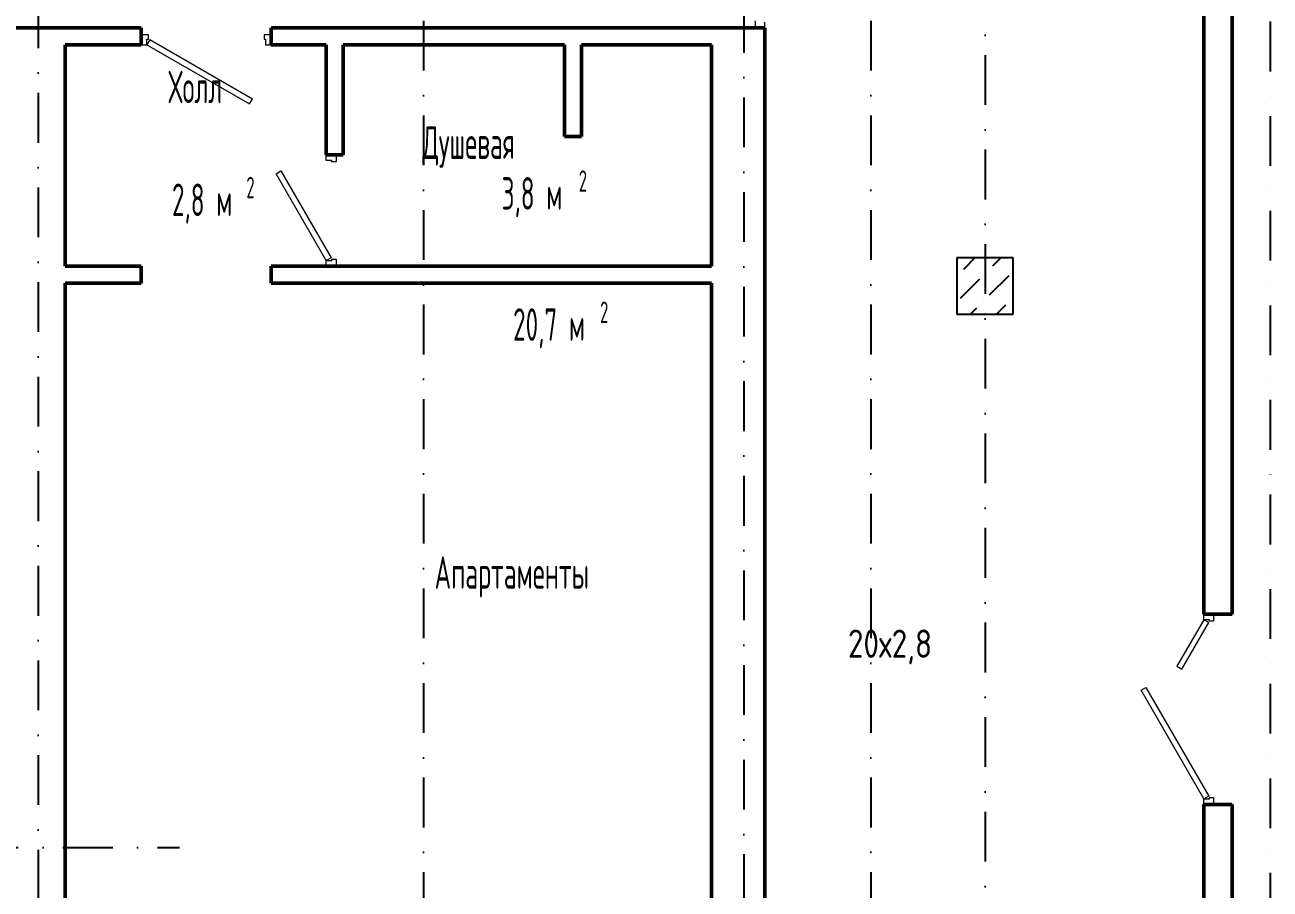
# Model space of a CAD drawing. Extents: x -1560602 to 321118, y -2308202 to -430103.
# Drawn here: x -1503059 to -1494234, y -2198940 to -2192816 of the extents above; entities that cross this region are included whole.
import ezdxf

# ---------------------------------------------------------------- set-up
doc = ezdxf.new("R2010")
doc.units = 0
doc.header["$MEASUREMENT"] = 0
doc.linetypes.add('Dot & Dashed', pattern=[670.277762, 352.777767, -176.388884, 0, -141.111112])
doc.linetypes.add('Штрихпунктирная', pattern=[0.670278, 0.352778, -0.176389, 0, -0.141111])
doc.layers.get('0').update_dxf_attribs({"color": 255, "linetype": 'CONTINUOUS'})
doc.layers.add('Двери', color=4, linetype='CONTINUOUS', lineweight=15)
doc.layers.add('стены', color=5, linetype='CONTINUOUS', lineweight=50)
for name, color, linetype in [('Колонна', 7, 'CONTINUOUS'), ('колонна нижнего ряда', 1, 'CONTINUOUS'), ('Оси', 253, 'Dot & Dashed'), ('Текст', 7, 'CONTINUOUS')]:
    doc.layers.add(name, color=color, linetype=linetype)
doc.styles.get("Standard").update_dxf_attribs({"font": 'spds.shx', "width": 0.7, "height": 250})

msp = doc.modelspace()

# ---------------------------------------------------------------- linework, layer by layer
at = {"layer": 'Двери', "color": 0, "linetype": 'Continuous'}
for p, q in [((-1497883.7, -2192785.9), (-1497883.7, -2192835.9)), ((-1497813.7, -2192835.9), (-1497813.7, -2192795.9)), ((-1502183.7, -2192885.9), (-1502233.7, -2192885.9)), ((-1502193.7, -2192955.9), (-1502193.7, -2192915.9)), ((-1502193.7, -2192915.9), (-1502183.7, -2192915.9)), ((-1502173.7, -2192921.2), (-1502193.7, -2192955.9)), ((-1502183.7, -2192915.9), (-1502183.7, -2192885.9)), ((-1501446.3, -2193341.2), (-1502173.7, -2192921.2)), ((-1501313.7, -2192885.9), (-1501363.7, -2192885.9)), ((-1501363.7, -2192885.9), (-1501363.7, -2192915.9)), ((-1501363.7, -2192915.9), (-1501353.7, -2192915.9)), ((-1501353.7, -2192915.9), (-1501353.7, -2192955.9)), ((-1502233.7, -2192955.9), (-1502193.7, -2192955.9)), ((-1502193.7, -2192955.9), (-1501466.3, -2193375.9)), ((-1501353.7, -2192955.9), (-1501313.7, -2192955.9)), ((-1501466.3, -2193375.9), (-1501446.3, -2193341.2)), ((-1500923.7, -2193775.9), (-1500923.7, -2193735.9)), ((-1500883.7, -2193775.9), (-1500923.7, -2193775.9)), ((-1500883.7, -2193785.9), (-1500883.7, -2193775.9)), ((-1500853.7, -2193785.9), (-1500883.7, -2193785.9)), ((-1500853.7, -2193735.9), (-1500853.7, -2193785.9)), ((-1501278.7, -2193871), (-1501244.1, -2193851)), ((-1500923.7, -2194485.9), (-1501278.7, -2193871)), ((-1501244.1, -2193851), (-1500889.1, -2194465.9)), ((-1500889.1, -2194465.9), (-1500923.7, -2194485.9)), ((-1500923.7, -2194525.9), (-1500923.7, -2194485.9)), ((-1500923.7, -2194485.9), (-1500883.7, -2194485.9)), ((-1500883.7, -2194485.9), (-1500883.7, -2194475.9)), ((-1500883.7, -2194475.9), (-1500853.7, -2194475.9)), ((-1500853.7, -2194475.9), (-1500853.7, -2194525.9)), ((-1494703.7, -2197031.2), (-1494894.2, -2197361.2)), ((-1494859.6, -2197381.2), (-1494669.1, -2197051.2)), ((-1494703.7, -2197031.2), (-1494703.7, -2196991.2)), ((-1494663.7, -2197031.2), (-1494703.7, -2197031.2)), ((-1494669.1, -2197051.2), (-1494703.7, -2197031.2)), ((-1494663.7, -2197041.2), (-1494663.7, -2197031.2)), ((-1494633.7, -2197041.2), (-1494663.7, -2197041.2)), ((-1494633.7, -2196991.2), (-1494633.7, -2197041.2)), ((-1494894.2, -2197361.2), (-1494859.6, -2197381.2)), ((-1495148.2, -2197531.3), (-1495113.6, -2197511.3)), ((-1495113.6, -2197511.3), (-1494669.1, -2198281.2)), ((-1494703.7, -2198301.2), (-1495148.2, -2197531.3)), ((-1494669.1, -2198281.2), (-1494703.7, -2198301.2)), ((-1494703.7, -2198341.2), (-1494703.7, -2198301.2)), ((-1494703.7, -2198301.2), (-1494663.7, -2198301.2)), ((-1494663.7, -2198301.2), (-1494663.7, -2198291.2)), ((-1494663.7, -2198291.2), (-1494633.7, -2198291.2)), ((-1494633.7, -2198291.2), (-1494633.7, -2198341.2))]:
    msp.add_line(p, q, dxfattribs=at)
at = {"layer": 'Колонна', "color": 0, "linetype": 'Continuous'}
for p, q in [((-1496053.7, -2194466.2), (-1496453.7, -2194466.2)), ((-1496453.7, -2194466.2), (-1496453.7, -2194866.2)), ((-1496053.7, -2194866.2), (-1496053.7, -2194466.2)), ((-1496453.7, -2194866.2), (-1496053.7, -2194866.2))]:
    msp.add_line(p, q, dxfattribs=at)
at = {"layer": 'колонна нижнего ряда', "color": 0, "ltscale": 100}
for p, q in [((-1496405.2, -2194546.1), (-1496325.4, -2194466.2)), ((-1496198.4, -2194523.1), (-1496141.5, -2194466.2)), ((-1496451.2, -2194592), (-1496451.2, -2194592)), ((-1496244.3, -2194569), (-1496244.3, -2194569)), ((-1496221.4, -2194729.9), (-1496083.5, -2194592)), ((-1496428.2, -2194752.9), (-1496290.3, -2194615)), ((-1496267.3, -2194775.9), (-1496267.3, -2194775.9)), ((-1496060.5, -2194752.9), (-1496060.5, -2194752.9)), ((-1496357.7, -2194866.2), (-1496313.3, -2194821.8)), ((-1496173.8, -2194866.2), (-1496106.5, -2194798.9))]:
    msp.add_line(p, q, dxfattribs=at)
at = {"layer": 'Оси', "color": 0, "linetype": 'Штрихпунктирная', "lineweight": -3, "ltscale": 1000}
for p, q in [((-1500233.7, -2155916.2), (-1500233.7, -2200993.8)), ((-1497063.7, -2155916.2), (-1497063.7, -2213001.2)), ((-1494233.7, -2163966.2), (-1494233.7, -2213001.2)), ((-1497963.7, -2185956.2), (-1497963.7, -2213001.2)), ((-1496253.7, -2187666.2), (-1496253.7, -2213001.2)), ((-1502963.7, -2189945.9), (-1502963.7, -2201571.1)), ((-1556419, -2198646.2), (-1501963.7, -2198646.2))]:
    msp.add_line(p, q, dxfattribs=at)
at = {"layer": 'стены', "color": 0, "linetype": 'Continuous'}
for p, q in [((-1494703.7, -2188466.2), (-1494703.7, -2196991.2)), ((-1494503.7, -2196991.2), (-1494503.7, -2188666.2)), ((-1502773.7, -2192835.9), (-1505123.7, -2192835.9)), ((-1502233.7, -2192835.9), (-1502773.7, -2192835.9)), ((-1498098.7, -2192835.9), (-1501313.7, -2192835.9)), ((-1498098.7, -2192835.9), (-1497813.7, -2192835.9)), ((-1497813.7, -2199236.2), (-1497813.7, -2192835.9)), ((-1502773.7, -2194525.9), (-1502773.7, -2192955.9)), ((-1502773.7, -2192955.9), (-1502233.7, -2192955.9)), ((-1501313.7, -2192955.9), (-1500923.7, -2192955.9)), ((-1500923.7, -2192955.9), (-1500923.7, -2193735.9)), ((-1500803.7, -2193735.9), (-1500803.7, -2192955.9)), ((-1500803.7, -2192955.9), (-1499233.7, -2192955.9)), ((-1499233.7, -2192955.9), (-1499233.7, -2193605.9)), ((-1499113.7, -2193605.9), (-1499113.7, -2192955.9)), ((-1499113.7, -2192955.9), (-1498193.7, -2192955.9)), ((-1499090.8, -2192955.9), (-1498216.8, -2192955.9)), ((-1498193.8, -2194502.9), (-1498193.8, -2192978.9)), ((-1498193.7, -2192955.9), (-1498193.7, -2194525.9)), ((-1499233.7, -2193605.9), (-1499113.7, -2193605.9)), ((-1502233.7, -2194525.9), (-1502773.7, -2194525.9)), ((-1502233.7, -2194550.9), (-1502233.7, -2194525.9)), ((-1502233.7, -2194550.9), (-1502233.7, -2194645.9)), ((-1500803.7, -2194525.9), (-1501313.7, -2194525.9)), ((-1501313.7, -2194550.9), (-1501313.7, -2194525.9)), ((-1501313.7, -2194550.9), (-1501313.7, -2194645.9)), ((-1498193.7, -2194525.9), (-1500803.7, -2194525.9)), ((-1502773.7, -2198326.2), (-1502773.7, -2194645.9)), ((-1502773.7, -2194645.9), (-1502233.7, -2194645.9)), ((-1501313.7, -2194645.9), (-1498193.7, -2194645.9)), ((-1498193.7, -2194645.9), (-1498193.7, -2199236.2)), ((-1494703.7, -2196991.2), (-1494503.7, -2196991.2)), ((-1502773.7, -2198326.2), (-1502773.7, -2198836.2)), ((-1494703.7, -2198341.2), (-1494503.7, -2198341.2)), ((-1494703.7, -2198341.2), (-1494703.7, -2200666.2)), ((-1494503.7, -2203566.2), (-1494503.7, -2198341.2)), ((-1502773.7, -2199236.2), (-1502773.7, -2198836.2))]:
    msp.add_line(p, q, dxfattribs=at)
at = {"layer": 'стены', "color": 0, "ltscale": 100}
for p, q in [((-1502233.7, -2192955.9), (-1502233.7, -2192835.9)), ((-1501313.7, -2192835.9), (-1501313.7, -2192955.9)), ((-1500923.7, -2193735.9), (-1500803.7, -2193735.9)), ((-1500923.7, -2194525.9), (-1500803.7, -2194525.9))]:
    msp.add_line(p, q, dxfattribs=at)

# ---------------------------------------------------------------- texts
at = {"color": 0}
msp.add_text('20х2,8', height=200, dxfattribs=at).set_placement((-1497225.9, -2197300.8))
at = {"layer": 'Текст', "color": 0, "linetype": 'Continuous', "width": 0.7}
for s, height, p in [('Холл', 230, (-1502041.2, -2193370.6)), ('Душевая', 230, (-1500241.9, -2193765.2)), ('2', 151.8, (-1501489.3, -2194043.8)), ('3,8 м', 230, (-1499679.9, -2194125)), ('2', 151.8, (-1499133.2, -2193998.5)), ('2,8 м', 230, (-1502016.3, -2194170.3)), ('2', 151.8, (-1498982.4, -2194928)), ('20,7 м', 230, (-1499598.7, -2195054.5)), ('Апартаменты', 230, (-1500154.8, -2196811.5))]:
    msp.add_text(s, height=height, dxfattribs=at).set_placement(p)

doc.saveas('drawing.dxf')
